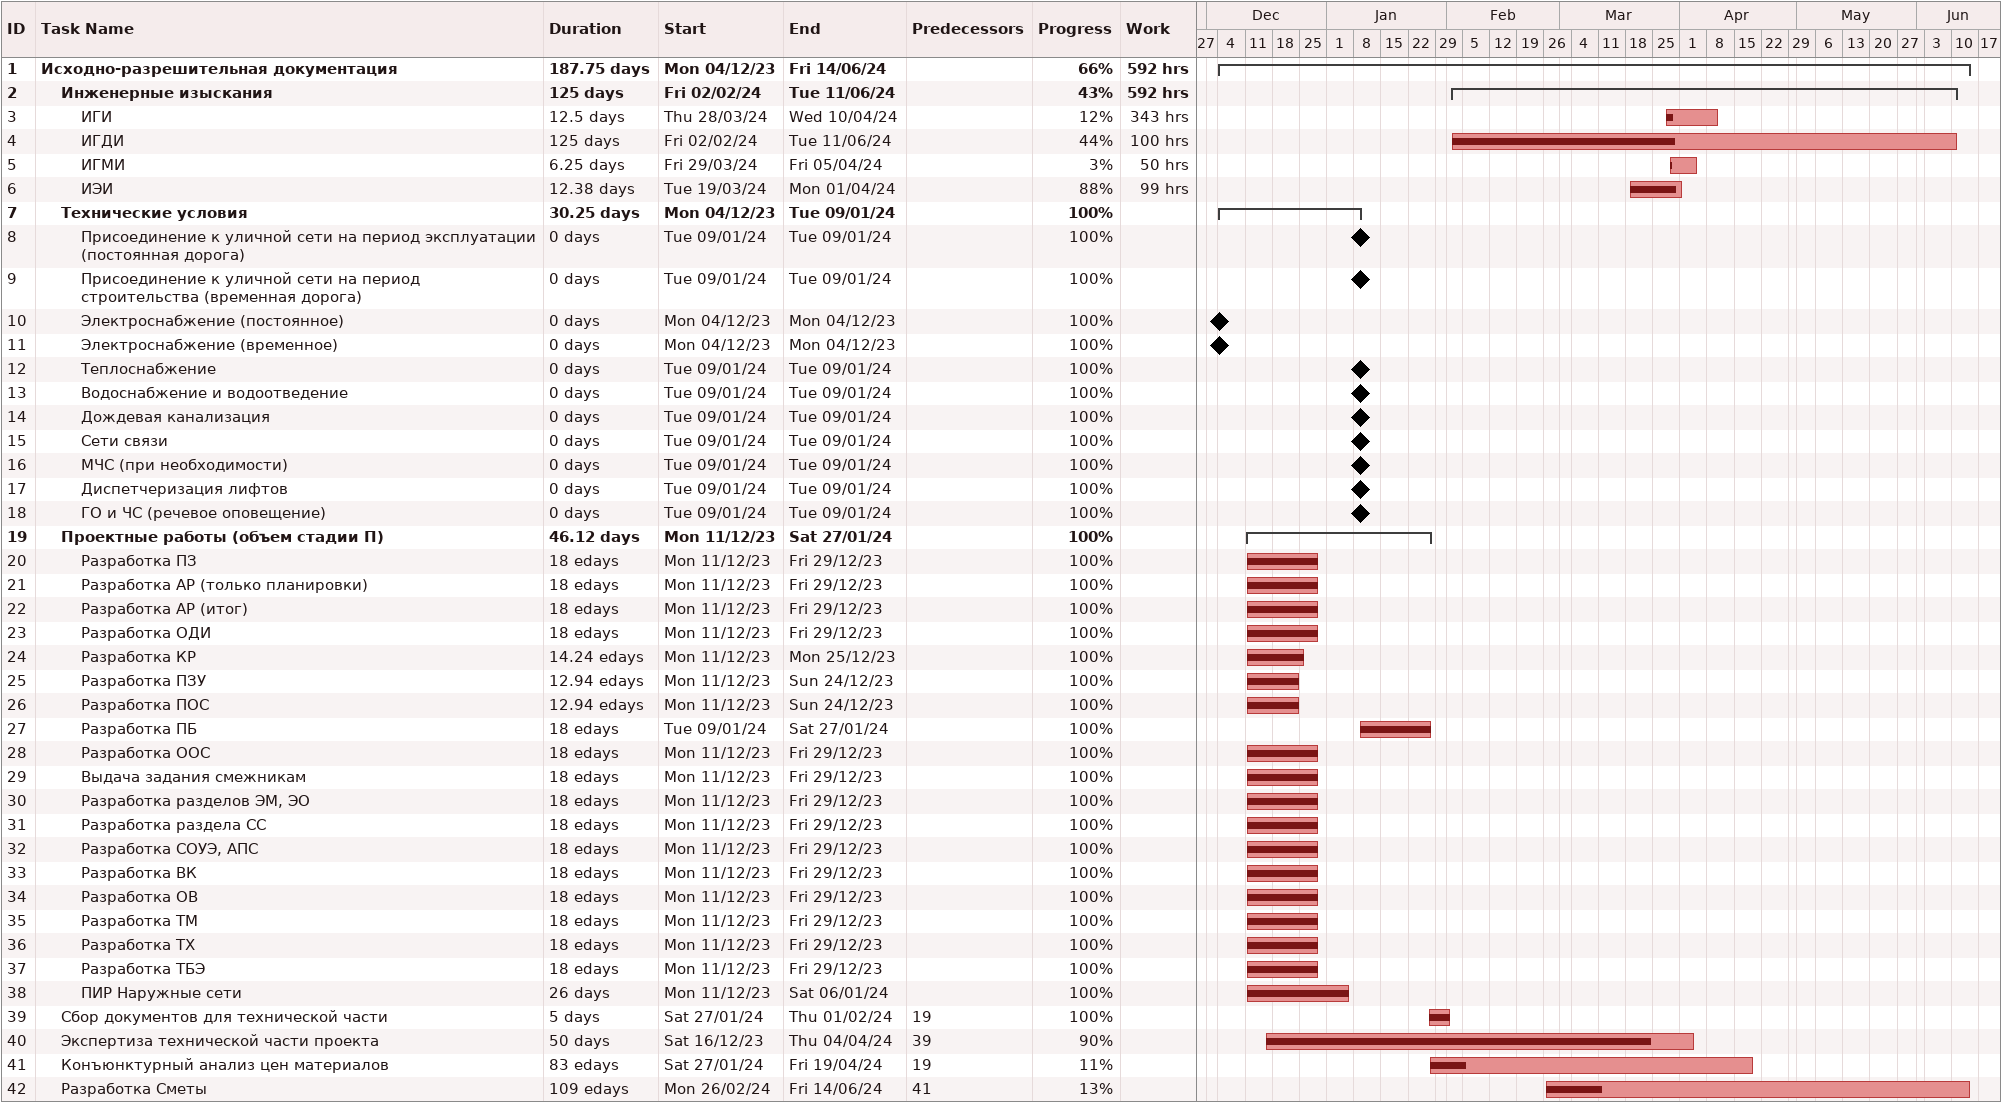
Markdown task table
| ID | Level | Task | Duration | Start | Finish | Predecessors | % complete | Work (h) |
|---|---|---|---|---|---|---|---|---|
| 1 | 1 | **Исходно-разрешительная документация** | 187.75d | 2023-12-04 | 2024-06-14 |  | 66 | 592 |
| 2 | 2 | **Инженерные изыскания** | 125d | 2024-02-02 | 2024-06-11 |  | 43 | 592 |
| 3 | 3 | ИГИ | 12.5d | 2024-03-28 | 2024-04-10 |  | 12 | 343 |
| 4 | 3 | ИГДИ | 125d | 2024-02-02 | 2024-06-11 |  | 44 | 100 |
| 5 | 3 | ИГМИ | 6.25d | 2024-03-29 | 2024-04-05 |  | 3 | 50 |
| 6 | 3 | ИЭИ | 12.38d | 2024-03-19 | 2024-04-01 |  | 88 | 99 |
| 7 | 2 | **Технические условия** | 30.25d | 2023-12-04 | 2024-01-09 |  | 100 |  |
| 8 | 3 | Присоединение к уличной сети на период эксплуатации (постоянная дорога) | 0d | 2024-01-09 | 2024-01-09 |  | 100 |  |
| 9 | 3 | Присоединение к уличной сети на период строительства (временная дорога) | 0d | 2024-01-09 | 2024-01-09 |  | 100 |  |
| 10 | 3 | Электроснабжение (постоянное) | 0d | 2023-12-04 | 2023-12-04 |  | 100 |  |
| 11 | 3 | Электроснабжение (временное) | 0d | 2023-12-04 | 2023-12-04 |  | 100 |  |
| 12 | 3 | Теплоснабжение | 0d | 2024-01-09 | 2024-01-09 |  | 100 |  |
| 13 | 3 | Водоснабжение и водоотведение | 0d | 2024-01-09 | 2024-01-09 |  | 100 |  |
| 14 | 3 | Дождевая канализация | 0d | 2024-01-09 | 2024-01-09 |  | 100 |  |
| 15 | 3 | Сети связи | 0d | 2024-01-09 | 2024-01-09 |  | 100 |  |
| 16 | 3 | МЧС (при необходимости) | 0d | 2024-01-09 | 2024-01-09 |  | 100 |  |
| 17 | 3 | Диспетчеризация лифтов | 0d | 2024-01-09 | 2024-01-09 |  | 100 |  |
| 18 | 3 | ГО и ЧС (речевое оповещение) | 0d | 2024-01-09 | 2024-01-09 |  | 100 |  |
| 19 | 2 | **Проектные работы (объем стадии П)** | 46.12d | 2023-12-11 | 2024-01-27 |  | 100 |  |
| 20 | 3 | Разработка ПЗ | 18ed | 2023-12-11 | 2023-12-29 |  | 100 |  |
| 21 | 3 | Разработка АР (только планировки) | 18ed | 2023-12-11 | 2023-12-29 |  | 100 |  |
| 22 | 3 | Разработка АР (итог) | 18ed | 2023-12-11 | 2023-12-29 |  | 100 |  |
| 23 | 3 | Разработка ОДИ | 18ed | 2023-12-11 | 2023-12-29 |  | 100 |  |
| 24 | 3 | Разработка КР | 14.24ed | 2023-12-11 | 2023-12-25 |  | 100 |  |
| 25 | 3 | Разработка ПЗУ | 12.94ed | 2023-12-11 | 2023-12-24 |  | 100 |  |
| 26 | 3 | Разработка ПОС | 12.94ed | 2023-12-11 | 2023-12-24 |  | 100 |  |
| 27 | 3 | Разработка ПБ | 18ed | 2024-01-09 | 2024-01-27 |  | 100 |  |
| 28 | 3 | Разработка ООС | 18ed | 2023-12-11 | 2023-12-29 |  | 100 |  |
| 29 | 3 | Выдача задания смежникам | 18ed | 2023-12-11 | 2023-12-29 |  | 100 |  |
| 30 | 3 | Разработка разделов ЭМ, ЭО | 18ed | 2023-12-11 | 2023-12-29 |  | 100 |  |
| 31 | 3 | Разработка раздела СС | 18ed | 2023-12-11 | 2023-12-29 |  | 100 |  |
| 32 | 3 | Разработка СОУЭ, АПС | 18ed | 2023-12-11 | 2023-12-29 |  | 100 |  |
| 33 | 3 | Разработка ВК | 18ed | 2023-12-11 | 2023-12-29 |  | 100 |  |
| 34 | 3 | Разработка ОВ | 18ed | 2023-12-11 | 2023-12-29 |  | 100 |  |
| 35 | 3 | Разработка ТМ | 18ed | 2023-12-11 | 2023-12-29 |  | 100 |  |
| 36 | 3 | Разработка ТХ | 18ed | 2023-12-11 | 2023-12-29 |  | 100 |  |
| 37 | 3 | Разработка ТБЭ | 18ed | 2023-12-11 | 2023-12-29 |  | 100 |  |
| 38 | 3 | ПИР Наружные сети | 26d | 2023-12-11 | 2024-01-06 |  | 100 |  |
| 39 | 2 | Сбор документов для технической части | 5d | 2024-01-27 | 2024-02-01 | 19 | 100 |  |
| 40 | 2 | Экспертиза технической части проекта | 50d | 2023-12-16 | 2024-04-04 | 39 | 90 |  |
| 41 | 2 | Конъюнктурный анализ цен материалов | 83ed | 2024-01-27 | 2024-04-19 | 19 | 11 |  |
| 42 | 2 | Разработка Сметы | 109ed | 2024-02-26 | 2024-06-14 | 41 | 13 |  |
